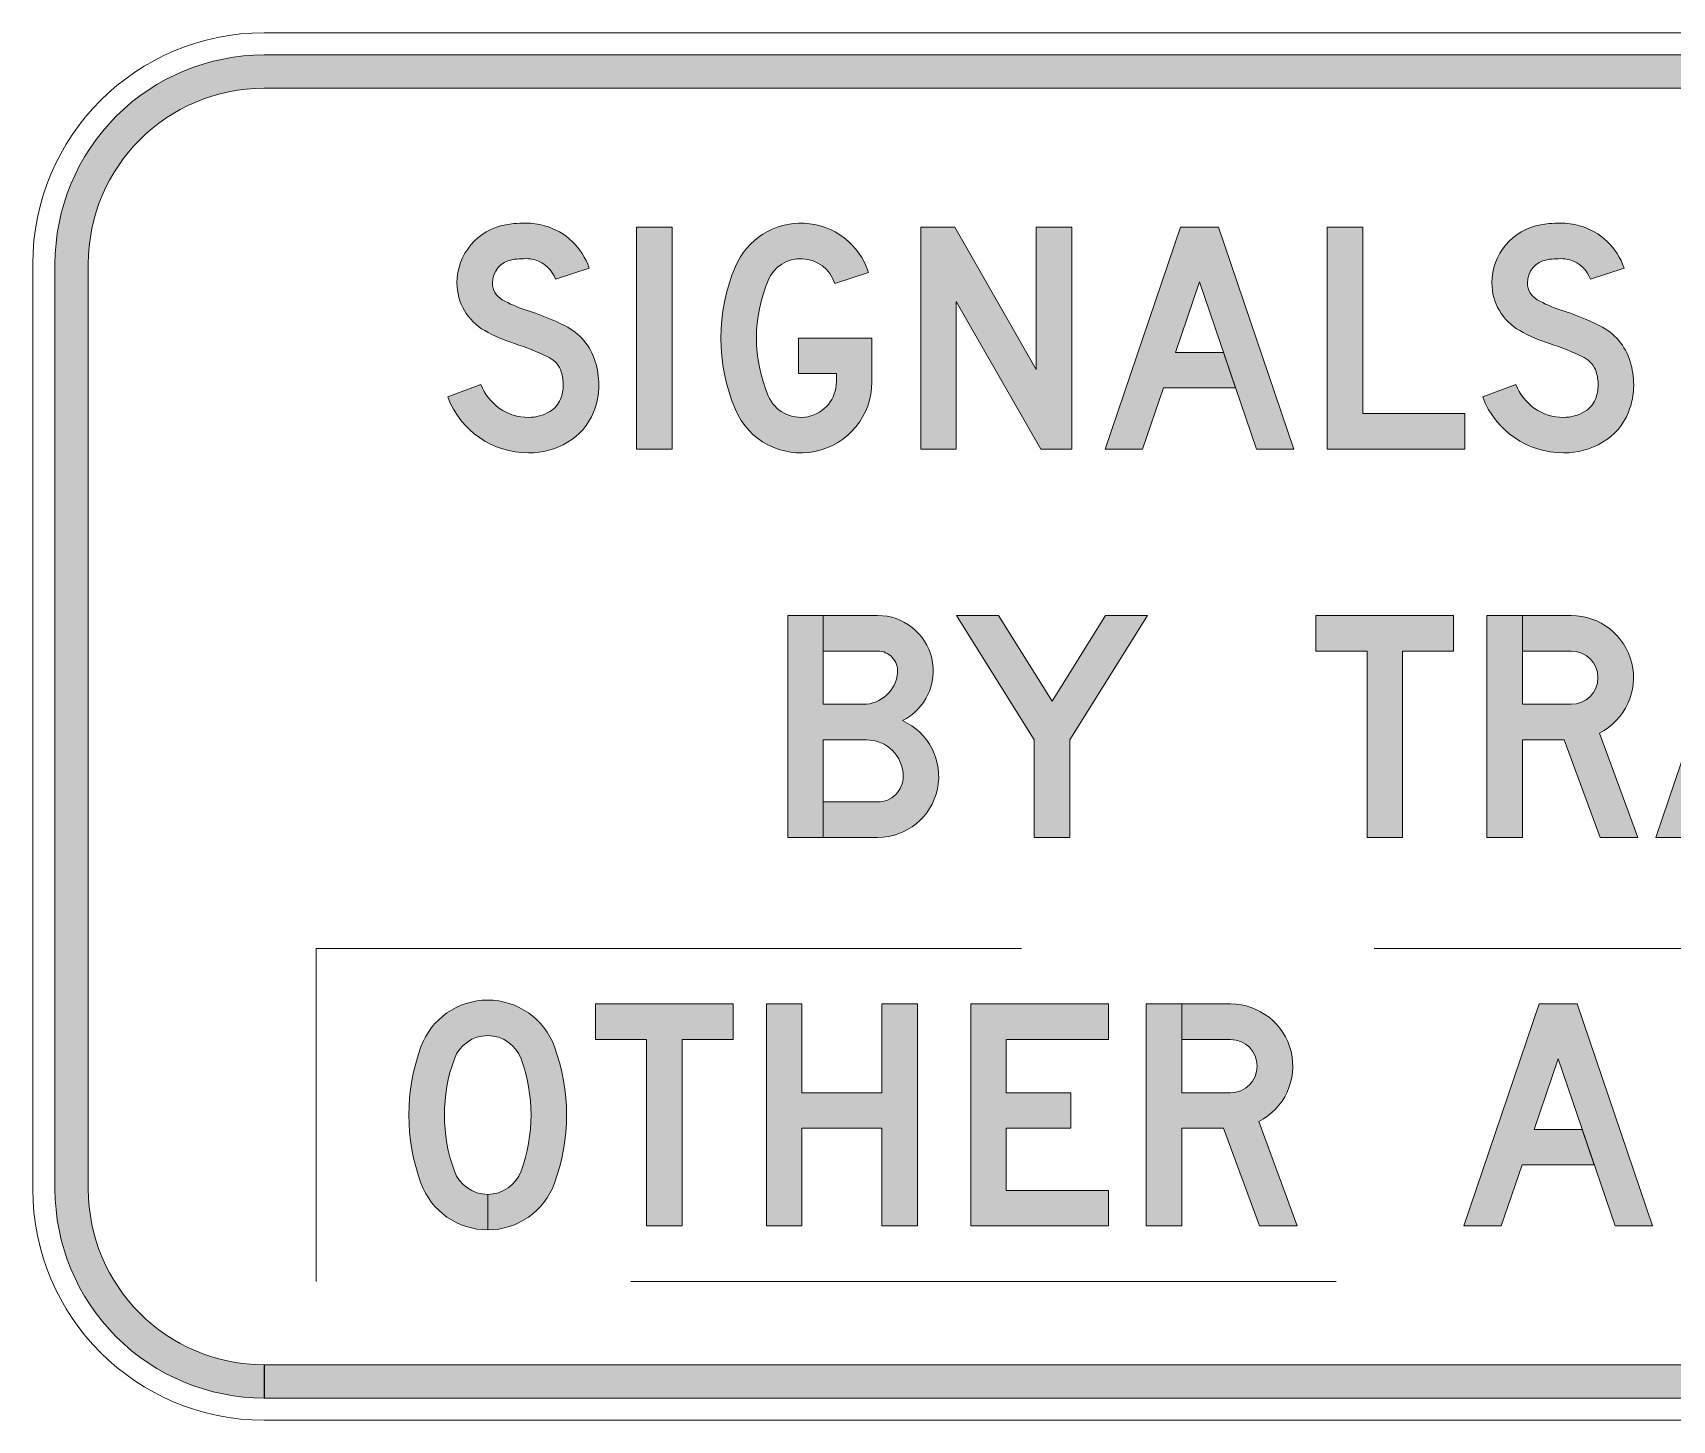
# Model space of a CAD drawing. Header units: millimetres. Extents: x 900 to 1100, y 105 to 186.
# Drawn here: x 900 to 988.6, y 110.7 to 185.7 of the extents above; entities that cross this region are included whole.
import ezdxf

# ---------------------------------------------------------------- set-up
doc = ezdxf.new("R2010")
doc.units = ezdxf.units.MM
doc.linetypes.add('DASHED', pattern=[19.049999999999997, 12.7, -6.35])
doc.layers.add('GSBWFILL', color=3, linetype='Continuous', lineweight=0)
doc.layers.add('GSDIMS', color=1, linetype='Continuous', lineweight=0)

# ---------------------------------------------------------------- blocks, each defined once
blk = doc.blocks.new('*U54')
at = {"layer": 'GSBWFILL', "transparency": 33554687}
blk.add_hatch(color=256, dxfattribs=at).paths.add_polyline_path([(-874.8199999999997, -363), (875, -363, 0.414213562373095), (988, -250), (988, 250, 0.414213562373095), (875, 363), (-875, 363, 0.414213562373095), (-988, 250), (-988, -250, 0.414213562373095), (-875, -363), (-875, -345, -0.414213562373095), (-970, -250), (-970, 250, -0.414213562373095), (-875, 345), (875, 345, -0.414213562373095), (970, 250), (970, -250, -0.414213562373095), (875, -345), (-874.8199999999997, -345)])
at = {"layer": 'GSBWFILL', "linetype": 'Continuous', "transparency": 33554687}
for points in [[(-875, -375), (875, -375, 0.414213562373095), (1000, -250), (1000, 250, 0.414213562373095), (875, 375), (-875, 375, 0.414213562373095), (-1000, 250), (-1000, -250, 0.414213562373095), (-875, -375)], [(-874.8199999999997, -363), (875, -363, 0.414213562373095), (988, -250), (988, 250, 0.414213562373095), (875, 363), (-875, 363, 0.414213562373095), (-988, 250), (-988, -250, 0.414213562373095), (-875, -363), (-875, -345, -0.414213562373095), (-970, -250), (-970, 250, -0.414213562373095), (-875, 345), (875, 345, -0.414213562373095), (970, 250), (970, -250, -0.414213562373095), (875, -345), (-874.8199999999997, -345), (-874.8199999999997, -363)]]:
    blk.add_lwpolyline(points, format="xyb", close=True, dxfattribs=at).dxf.unprotected_set("ltscale", 0)
blk = doc.blocks.new('*U38')
at = {"layer": 'GSBWFILL', "linetype": 'Continuous'}
blk.add_hatch(color=256, dxfattribs=at).paths.add_polyline_path([(10.8974677644866, 161.4928538138885, 0.177215189873418), (10.89746776448655, 38.50714618611153, 0.3148253933391206), (71, -3.499999999999993), (71, 28.5, -0.3148253933391204), (40.9487338822433, 49.50357309305578, -0.1772151898734181), (40.94873388224336, 150.4964269069443, -0.6989247311827949), (101.0512661177567, 150.4964269069442, -0.177215189873418), (101.0512661177567, 49.50357309305575, -0.3147395270879065), (71.00999999999999, 28.50000156250005), (71.00999999999999, -3.499999218749977, 0.3147824596861237), (131.1025322355135, 38.5071461861116, 0.1772151898734178), (131.1025322355134, 161.4928538138885, 0.6989247311827947)])
at = {"layer": 'GSBWFILL'}
blk.add_lwpolyline([(71, -3.499999999999986, -0.3148253933391205), (10.89746776448658, 38.50714618611153, -0.1772151898734181), (10.89746776448658, 161.4928538138885, -0.6989247311827952), (131.1025322355134, 161.4928538138885, -0.1772151898734181), (131.1025322355134, 38.50714618611148, -0.3147824596861233), (71.00999999999999, -3.499999218749981), (71.00999999999999, 28.50000156250004, 0.3147395270879066), (101.0512661177567, 49.50357309305574, 0.1772151898734181), (101.0512661177567, 150.4964269069443, 0.6989247311827952), (40.94873388224335, 150.4964269069442, 0.1772151898734181), (40.94873388224329, 49.50357309305576, 0.3148253933391204), (71, 28.5)], format="xyb", close=True, dxfattribs=at)
blk = doc.blocks.new('*U39')
at = {"layer": 'GSBWFILL', "linetype": 'Continuous'}
blk.add_hatch(color=256, dxfattribs=at).paths.add_polyline_path([(124, 200), (124, 168), (78, 168), (78, 0), (46, 0), (46, 168), (0, 168), (0, 200)])
at = {"layer": 'GSBWFILL'}
blk.add_lwpolyline([(124, 200), (124, 168), (78, 168), (78, 0), (46, 0), (46, 168), (0, 168), (0, 200)], close=True, dxfattribs=at)
blk = doc.blocks.new('*U40')
at = {"layer": 'GSBWFILL', "linetype": 'Continuous'}
blk.add_hatch(color=256, dxfattribs=at).paths.add_polyline_path([(0, 0), (32, 0), (32, 88), (104, 88), (104, 0), (136, 0), (136, 200), (104, 200), (104, 120), (32, 120), (32, 200), (0, 200)])
at = {"layer": 'GSBWFILL'}
blk.add_lwpolyline([(0, 200), (32, 200), (32, 120), (104, 120), (104, 200), (136, 200), (136, 0), (104, 0), (104, 88), (32, 88), (32, 0), (0, 0)], close=True, dxfattribs=at)
blk = doc.blocks.new('*U41')
at = {"layer": 'GSBWFILL', "linetype": 'Continuous'}
blk.add_hatch(color=256, dxfattribs=at).paths.add_polyline_path([(124, 168), (32, 168), (32, 120), (90.15557582658448, 120), (90.15557582658454, 88), (32, 88), (32, 32), (124, 32), (124, 0), (0, 0), (0, 200), (124, 200)])
at = {"layer": 'GSBWFILL'}
blk.add_lwpolyline([(124, 168), (32, 168), (32, 120), (90.15557582658448, 120), (90.15557582658454, 88), (32, 88), (32, 32), (124, 32), (124, 0), (0, 0), (0, 200), (124, 200)], close=True, dxfattribs=at)
blk = doc.blocks.new('*U42')
at = {"layer": 'GSBWFILL'}
h = blk.add_hatch(color=256, dxfattribs=at)
edge = h.paths.add_edge_path()
edge.add_line((32.005, 200.0000000000001), (32.005, 168))
edge.add_line((32.005, 168), (75.95926078043158, 168))
edge.add_arc((75.95926078043156, 144), 24, -90, 90, ccw=False)
edge.add_line((75.95926078043158, 120), (32, 120))
edge.add_line((32, 120), (32, 200.0000000000001))
edge.add_line((32, 200.0000000000001), (0, 200.0000000000001))
edge.add_line((0, 200.0000000000001), (0, 0))
edge.add_line((0, 0), (32, 0))
edge.add_line((32, 0), (32, 87.99999999999999))
edge.add_line((32, 87.99999999999999), (69.56177767763825, 87.99999999999989))
edge.add_line((69.56177767763825, 87.99999999999989), (101.9068749928872, -1.13686837721616e-13))
edge.add_line((101.9068749928872, -1.13686837721616e-13), (136.0000005012898, 0))
edge.add_line((136.0000005012898, 0), (101.4069289715749, 94.11597266024452))
edge.add_arc((75.95926078043153, 144), 56.00000000000001, 297.0277924266878, 449.9999999999999)
edge.add_line((75.95926078043158, 200), (32.005, 200.0000000000001))
blk.add_lwpolyline([(32.005, 200.0000000000001), (32.005, 168), (75.95926078043158, 168, -0.9999999999999997), (75.95926078043158, 120), (32, 120), (32, 200.0000000000001), (0, 200.0000000000001), (0, 0), (32, 0), (32, 87.99999999999999), (69.56177767763825, 87.99999999999989), (101.9068749928872, -1.13686837721616e-13), (136.0000005012898, 0), (101.4069289715749, 94.11597266024452, 0.7881398215037695), (75.95926078043158, 200)], format="xyb", close=True, dxfattribs=at)
blk = doc.blocks.new('*U37')
at = {"layer": 'GSBWFILL', "color": 28}
for name, p, xscale, yscale, zscale in [('*U38', (0, 0), 0.5999999999999999, 0.5999999999999999, 0.5999999999999999), ('*U39', (100.8, 0), 0.5999999999999999, 0.5999999999999999, 0.5999999999999999), ('*U40', (193.2, 0), 0.6, 0.6, 0.6), ('*U41', (303.5999999999999, 0), 0.6, 0.6, 0.6), ('*U42', (398.3999999999999, 0), 0.5999999977884272, 0.6, 0.5999999977884272)]:
    blk.add_blockref(name, p, dxfattribs=dict(at, xscale=xscale, yscale=yscale, zscale=zscale))
blk = doc.blocks.new('*U44')
at = {"layer": 'GSBWFILL', "linetype": 'Continuous'}
blk.add_hatch(color=256, dxfattribs=at).paths.add_polyline_path([(0, 0), (68, 200), (102, 200), (170, 0), (136.2009704281322, 0), (85, 150.5910894945062), (63.37275643622598, 86.9815496010532), (106.6166813670329, 86.9815496010532), (117.4966813670329, 54.9815496010532), (52.49275643622593, 54.9815496010532), (33.79902957186789, 0)])
at = {"layer": 'GSBWFILL'}
blk.add_lwpolyline([(0, 0), (68, 200), (102, 200), (170, 0), (136.2009704281322, 0), (85, 150.5910894945062), (63.37275643622598, 86.9815496010532), (106.6166813670329, 86.9815496010532), (117.4966813670329, 54.9815496010532), (52.49275643622593, 54.9815496010532), (33.79902957186789, 0)], close=True, dxfattribs=at)
blk = doc.blocks.new('*U45')
at = {"layer": 'GSBWFILL', "linetype": 'Continuous'}
blk.add_hatch(color=256, dxfattribs=at).paths.add_polyline_path([(0, 200), (0, 0), (32, 0), (32, 168), (80, 168, -1), (79.99999999999999, 120), (32.00999999999999, 120), (32.00999999999999, 87.99999999999999), (79.99999999999999, 88, 1), (80, 200)])
at = {"layer": 'GSBWFILL'}
blk.add_lwpolyline([(32, 168), (80, 168, -0.9999999999999999), (80, 120), (32.00999999999999, 120), (32.00999999999999, 87.99999999999999), (80, 88, 0.9999999999999997), (80, 200), (0, 200), (0, 0), (32, 0)], format="xyb", close=True, dxfattribs=at)
blk = doc.blocks.new('*U46')
at = {"layer": 'GSBWFILL', "linetype": 'Continuous'}
blk.add_hatch(color=256, dxfattribs=at).paths.add_polyline_path([(0, 200), (0, 0), (32, 0), (32, 168), (80, 168, -1), (79.99999999999999, 120), (32.00999999999999, 120), (32.00999999999999, 87.99999999999999), (79.99999999999999, 88, 1), (80, 200)])
at = {"layer": 'GSBWFILL'}
blk.add_lwpolyline([(32, 168), (80, 168, -0.9999999999999999), (80, 120), (32.00999999999999, 120), (32.00999999999999, 87.99999999999999), (80, 88, 0.9999999999999997), (80, 200), (0, 200), (0, 0), (32, 0)], format="xyb", close=True, dxfattribs=at)
blk = doc.blocks.new('*U47')
at = {"layer": 'GSBWFILL'}
h = blk.add_hatch(color=256, dxfattribs=at)
edge = h.paths.add_edge_path()
edge.add_line((32.005, 200.0000000000001), (32.005, 168))
edge.add_line((32.005, 168), (75.95926078043158, 168))
edge.add_arc((75.95926078043156, 144), 24, -90, 90, ccw=False)
edge.add_line((75.95926078043158, 120), (32, 120))
edge.add_line((32, 120), (32, 200.0000000000001))
edge.add_line((32, 200.0000000000001), (0, 200.0000000000001))
edge.add_line((0, 200.0000000000001), (0, 0))
edge.add_line((0, 0), (32, 0))
edge.add_line((32, 0), (32, 87.99999999999999))
edge.add_line((32, 87.99999999999999), (69.56177767763825, 87.99999999999989))
edge.add_line((69.56177767763825, 87.99999999999989), (101.9068749928872, -1.13686837721616e-13))
edge.add_line((101.9068749928872, -1.13686837721616e-13), (136.0000005012898, 0))
edge.add_line((136.0000005012898, 0), (101.4069289715749, 94.11597266024452))
edge.add_arc((75.95926078043153, 144), 56.00000000000001, 297.0277924266878, 449.9999999999999)
edge.add_line((75.95926078043158, 200), (32.005, 200.0000000000001))
blk.add_lwpolyline([(32.005, 200.0000000000001), (32.005, 168), (75.95926078043158, 168, -0.9999999999999997), (75.95926078043158, 120), (32, 120), (32, 200.0000000000001), (0, 200.0000000000001), (0, 0), (32, 0), (32, 87.99999999999999), (69.56177767763825, 87.99999999999989), (101.9068749928872, -1.13686837721616e-13), (136.0000005012898, 0), (101.4069289715749, 94.11597266024452, 0.7881398215037695), (75.95926078043158, 200)], format="xyb", close=True, dxfattribs=at)
blk = doc.blocks.new('*U48')
at = {"layer": 'GSBWFILL', "linetype": 'Continuous'}
blk.add_hatch(color=256, dxfattribs=at).paths.add_polyline_path([(10.8974677644866, 161.4928538138885, 0.177215189873418), (10.89746776448655, 38.50714618611153, 0.3148253933391206), (71, -3.499999999999993), (71, 28.5, -0.3148253933391204), (40.9487338822433, 49.50357309305578, -0.1772151898734181), (40.94873388224336, 150.4964269069443, -0.6989247311827949), (101.0512661177567, 150.4964269069442, -0.177215189873418), (101.0512661177567, 49.50357309305575, -0.3147395270879065), (71.00999999999999, 28.50000156250005), (71.00999999999999, -3.499999218749977, 0.3147824596861237), (131.1025322355135, 38.5071461861116, 0.1772151898734178), (131.1025322355134, 161.4928538138885, 0.6989247311827947)])
at = {"layer": 'GSBWFILL'}
blk.add_lwpolyline([(71, -3.499999999999986, -0.3148253933391205), (10.89746776448658, 38.50714618611153, -0.1772151898734181), (10.89746776448658, 161.4928538138885, -0.6989247311827952), (131.1025322355134, 161.4928538138885, -0.1772151898734181), (131.1025322355134, 38.50714618611148, -0.3147824596861233), (71.00999999999999, -3.499999218749981), (71.00999999999999, 28.50000156250004, 0.3147395270879066), (101.0512661177567, 49.50357309305574, 0.1772151898734181), (101.0512661177567, 150.4964269069443, 0.6989247311827952), (40.94873388224335, 150.4964269069442, 0.1772151898734181), (40.94873388224329, 49.50357309305576, 0.3148253933391204), (71, 28.5)], format="xyb", close=True, dxfattribs=at)
blk = doc.blocks.new('*U49')
at = {"layer": 'GSBWFILL', "linetype": 'Continuous'}
blk.add_hatch(color=256, dxfattribs=at).paths.add_polyline_path([(0, 0), (68, 200), (102, 200), (170, 0), (136.2009704281322, 0), (85, 150.5910894945062), (63.37275643622598, 86.9815496010532), (106.6166813670329, 86.9815496010532), (117.4966813670329, 54.9815496010532), (52.49275643622593, 54.9815496010532), (33.79902957186789, 0)])
at = {"layer": 'GSBWFILL'}
blk.add_lwpolyline([(0, 0), (68, 200), (102, 200), (170, 0), (136.2009704281322, 0), (85, 150.5910894945062), (63.37275643622598, 86.9815496010532), (106.6166813670329, 86.9815496010532), (117.4966813670329, 54.9815496010532), (52.49275643622593, 54.9815496010532), (33.79902957186789, 0)], close=True, dxfattribs=at)
blk = doc.blocks.new('*U50')
at = {"layer": 'GSBWFILL', "linetype": 'Continuous'}
blk.add_hatch(color=256, dxfattribs=at).paths.add_polyline_path([(13.72124205111108, 164.4021739130435, 0.2166768782576797), (14.62675417347889, 33.60638297872346, 0.7444135620073872), (136, 51.04683606026732), (104.3509964946425, 55.77341803013366, -0.7444135620073867), (43.66437358138194, 47.05319148936167, -0.2166768782576799), (42.94225631924041, 151.3586956521739, -0.6740116141040629), (105.934343747456, 149.1418350505327), (136, 160.0988562745634, 0.6740116141040616)])
at = {"layer": 'GSBWFILL'}
blk.add_lwpolyline([(136, 51.04683606026732, -0.744413562007387), (14.6267541734789, 33.60638297872336, -0.2166768782576799), (13.72124205111101, 164.4021739130435, -0.674011614104063), (136, 160.0988562745634), (105.934343747456, 149.1418350505327, 0.6740116141040626), (42.94225631924041, 151.3586956521739, 0.21667687825768), (43.66437358138194, 47.05319148936167, 0.744413562007387), (104.3509964946425, 55.77341803013366)], format="xyb", close=True, dxfattribs=at)
blk = doc.blocks.new('*U51')
at = {"layer": 'GSBWFILL', "linetype": 'Continuous'}
blk.add_hatch(color=256, dxfattribs=at).paths.add_polyline_path([(0, 0), (32, 0), (32, 88), (104, 88), (104, 0), (136, 0), (136, 200), (104, 200), (104, 120), (32, 120), (32, 200), (0, 200)])
at = {"layer": 'GSBWFILL'}
blk.add_lwpolyline([(0, 200), (32, 200), (32, 120), (104, 120), (104, 200), (136, 200), (136, 0), (104, 0), (104, 88), (32, 88), (32, 0), (0, 0)], close=True, dxfattribs=at)
blk = doc.blocks.new('*U52')
at = {"layer": 'GSBWFILL', "linetype": 'Continuous'}
blk.add_hatch(color=256, dxfattribs=at).paths.add_polyline_path([(124, 168), (32, 168), (32, 120), (90.15557582658448, 120), (90.15557582658454, 88), (32, 88), (32, 32), (124, 32), (124, 0), (0, 0), (0, 200), (124, 200)])
at = {"layer": 'GSBWFILL'}
blk.add_lwpolyline([(124, 168), (32, 168), (32, 120), (90.15557582658448, 120), (90.15557582658454, 88), (32, 88), (32, 32), (124, 32), (124, 0), (0, 0), (0, 200), (124, 200)], close=True, dxfattribs=at)
blk = doc.blocks.new('*U53')
at = {"layer": 'GSBWFILL'}
h = blk.add_hatch(color=256, dxfattribs=at)
edge = h.paths.add_edge_path()
edge.add_arc((70.1138021978752, 139.8349602439575), 31.66503975604246, 74.46761882983742, 89.99999999999937, ccw=False)
edge.add_arc((71.36961921618118, 144.3533723390851), 26.97535701145702, 18.43416843661788, 74.46761882983628, ccw=False)
edge.add_line((96.96080605563552, 152.8833806652067), (127.318809418287, 163.002255693254))
edge.add_arc((71.36961921618013, 144.353372339084), 58.97535701145839, 18.43416843661881, 74.46761882983712)
edge.add_arc((70.11380219787513, 139.8349602439581), 63.66503975604186, 74.46761882983803, 90.00000000000006)
edge.add_arc((70.11380219787479, 87.17811100693719), 116.3218889930628, 89.99999999999987, 95.20208452342816)
edge.add_arc((67.43430500120193, 116.6089654807103), 86.76931042056951, 95.20208452342852, 100.0660043927368)
edge.add_arc((61.58281260194144, 149.5723280011554), 53.29061223869738, 100.0660043927364, 179.9999999999999)
edge.add_arc((57.59622376642022, 149.5723280011556), 49.30402340317619, 180.0000000000001, 240.52539161732)
edge.add_arc((102.7723739602681, 229.5035335058323), 141.1184131237857, 240.5253916173195, 252.4229875600029)
edge.add_arc((-5.154268137836397, -111.1985611304839), 216.2694397253923, 63.49479254048009, 72.42298756000332, ccw=False)
edge.add_arc((81.8551508929528, 63.27562188433962), 21.30308483623306, 17.092358613637998, 63.49479254048009, ccw=False)
edge.add_arc((63.63858117502647, 57.67413260573667), 40.36141882497338, -1.1368683772161603e-13, 17.092358613637487, ccw=False)
edge.add_arc((69.91031519401423, 57.67413260573653), 34.08968480598563, -21.835978028378975, 1.1368683772161603e-13, ccw=False)
edge.add_arc((80.10296240503372, 53.58993848622089), 23.1092158372125, 300.4201037662424, 338.16402197162085, ccw=False)
edge.add_arc((72.8177436446915, 65.99731672222809), 37.49731672222812, 270.00000000000006, 300.4201037662424, ccw=False)
edge.add_arc((72.81774364469152, 74.31938926379087), 45.8193892637909, 200.6540005308844, 270.00000000000006, ccw=False)
edge.add_line((29.94328044301864, 58.15780401743604), (-1.13686837721616e-13, 46.87064510517077))
edge.add_arc((72.81774364469149, 74.31938926379078), 77.81938926379081, 200.6540005308842, 269.9999999999999)
edge.add_arc((72.81774364469143, 65.9973167222284), 69.49731672222843, 269.9999999999999, 300.4201037662422)
edge.add_arc((80.10296240503381, 53.58993848622085), 55.10921583721243, 300.4201037662423, 338.1640219716208)
edge.add_arc((69.91031519401425, 57.67413260573646), 66.08968480598561, 338.1640219716209, 360.0000000000001)
edge.add_arc((63.63858117502667, 57.67413260573663), 72.36141882497319, 359.9999999999999, 377.0923586136376)
edge.add_arc((81.85515089295305, 63.2756218843399), 53.30308483623273, 17.09235861363743, 63.49479254047981)
edge.add_arc((-5.154268137833228, -111.198561130476), 248.2694397253839, 63.49479254047989, 72.4229875600031)
edge.add_arc((102.7723739602719, 229.5035335058409), 109.118413123795, 240.5253916173198, 252.4229875600031, ccw=False)
edge.add_arc((57.59622376642032, 149.5723280011554), 17.30402340317604, 179.9999999999995, 240.5253916173191, ccw=False)
edge.add_arc((61.58281260194153, 149.5723280011556), 21.29061223869724, 100.06600439273649, 180.0000000000001, ccw=False)
edge.add_arc((67.4343050012016, 116.6089654807101), 54.76931042056966, 95.20208452342831, 100.06600439273649, ccw=False)
edge.add_arc((70.11380219787529, 87.17811100693228), 84.32188899306769, 89.99999999999977, 95.20208452342808, ccw=False)
blk.add_lwpolyline([(70.11380219787551, 171.5, -0.06787675261042452), (78.59315953967004, 170.3435695505434, -0.2494830365654269), (96.96080605563552, 152.8833806652067), (127.318809418287, 163.002255693254, 0.2494830365654264), (87.16221351932367, 201.1749061075884, 0.06787675261042452), (70.11380219787506, 203.5, 0.02270227471950201), (59.56703468978421, 203.0208818389779, 0.02122604096759155), (52.26854324855614, 202.0426409332105, 0.3636441175402912), (8.292200363244035, 149.5723280011555, 0.2704077510795036), (33.33678063119186, 106.6495351923277, 0.0519597405227712), (60.15638590907119, 94.97367033413467, -0.03897631886995447), (91.3622734742722, 82.33962051430993, -0.2052815878054308), (102.2173258005501, 69.53687228439209, -0.07471806484743376), (103.9999999999999, 57.67413260573662, -0.09556678149168694), (101.5541485995273, 44.99444737401317, -0.1661941654668835), (91.80399884476228, 33.66202833871628, -0.1335177693873042), (72.81774364469155, 28.49999999999997, -0.3121642975364797), (29.94328044301864, 58.15780401743604), (-1.13686837721616e-13, 46.87064510517077, 0.3121642975364798), (72.81774364469138, -3.500000000000028, 0.1335177693873042), (108.0067626559154, 6.067274401056522, 0.1661941654668837), (131.2582269663246, 33.09202205901265, 0.09556678149168694), (135.9999999999999, 57.67413260573656, 0.07471806484743371), (132.8039568942248, 78.94208351750389, 0.2052815878054319), (105.6432062565886, 110.9762222482267, 0.03897631886995447), (69.8199839289999, 125.4796512773732, -0.05195974052277098), (49.08199018496825, 134.5078979602233, -0.2704077510795024), (40.29220036324429, 149.5723280011556, -0.3636441175402912), (57.86158500182572, 170.5352150791966, -0.02122604096759155), (62.46843668024738, 171.1526866203946, -0.02270227471950201)], format="xyb", close=True, dxfattribs=at)
blk = doc.blocks.new('*U43')
at = {"layer": 'GSBWFILL', "color": 28, "yscale": 0.6}
for name, p, xscale, zscale in [('*U44', (0, 0), 0.6, 0.6), ('*U45', (120, 0), 0.6, 0.6), ('*U46', (219.6, 0), 0.6, 0.6), ('*U47', (319.2, 0), 0.5999999977884276, 0.5999999977884276), ('*U48', (418.8000000000001, 0), 0.6, 0.6), ('*U49', (519.6, 0), 0.6, 0.6), ('*U50', (637.1999999999999, 0), 0.6, 0.6), ('*U51', (745.1999999999999, 0), 0.6, 0.6), ('*U52', (855.6, 0), 0.6, 0.6), ('*U53', (942.0000000000001, 0), 0.6, 0.6)]:
    blk.add_blockref(name, p, dxfattribs=dict(at, xscale=xscale, zscale=zscale))
blk = doc.blocks.new('*U36')
at = {"layer": 'GSBWFILL'}
for name, p in [('*U37', (-796.8, 0)), ('*U43', (-226.8000000000001, 0))]:
    blk.add_blockref(name, p, dxfattribs=at)
blk = doc.blocks.new('*U4')
at = {"layer": 'GSBWFILL'}
h = blk.add_hatch(color=256, dxfattribs=at)
edge = h.paths.add_edge_path()
edge.add_arc((70.1138021978752, 139.8349602439575), 31.66503975604246, 74.46761882983742, 89.99999999999937, ccw=False)
edge.add_arc((71.36961921618118, 144.3533723390851), 26.97535701145702, 18.43416843661788, 74.46761882983628, ccw=False)
edge.add_line((96.96080605563552, 152.8833806652067), (127.318809418287, 163.002255693254))
edge.add_arc((71.36961921618013, 144.353372339084), 58.97535701145839, 18.43416843661881, 74.46761882983712)
edge.add_arc((70.11380219787513, 139.8349602439581), 63.66503975604186, 74.46761882983803, 90.00000000000006)
edge.add_arc((70.11380219787479, 87.17811100693719), 116.3218889930628, 89.99999999999987, 95.20208452342816)
edge.add_arc((67.43430500120193, 116.6089654807103), 86.76931042056951, 95.20208452342852, 100.0660043927368)
edge.add_arc((61.58281260194144, 149.5723280011554), 53.29061223869738, 100.0660043927364, 179.9999999999999)
edge.add_arc((57.59622376642022, 149.5723280011556), 49.30402340317619, 180.0000000000001, 240.52539161732)
edge.add_arc((102.7723739602681, 229.5035335058323), 141.1184131237857, 240.5253916173195, 252.4229875600029)
edge.add_arc((-5.154268137836397, -111.1985611304839), 216.2694397253923, 63.49479254048009, 72.42298756000332, ccw=False)
edge.add_arc((81.8551508929528, 63.27562188433962), 21.30308483623306, 17.092358613637998, 63.49479254048009, ccw=False)
edge.add_arc((63.63858117502647, 57.67413260573667), 40.36141882497338, -1.1368683772161603e-13, 17.092358613637487, ccw=False)
edge.add_arc((69.91031519401423, 57.67413260573653), 34.08968480598563, -21.835978028378975, 1.1368683772161603e-13, ccw=False)
edge.add_arc((80.10296240503372, 53.58993848622089), 23.1092158372125, 300.4201037662424, 338.16402197162085, ccw=False)
edge.add_arc((72.8177436446915, 65.99731672222809), 37.49731672222812, 270.00000000000006, 300.4201037662424, ccw=False)
edge.add_arc((72.81774364469152, 74.31938926379087), 45.8193892637909, 200.6540005308844, 270.00000000000006, ccw=False)
edge.add_line((29.94328044301864, 58.15780401743604), (-1.13686837721616e-13, 46.87064510517077))
edge.add_arc((72.81774364469149, 74.31938926379078), 77.81938926379081, 200.6540005308842, 269.9999999999999)
edge.add_arc((72.81774364469143, 65.9973167222284), 69.49731672222843, 269.9999999999999, 300.4201037662422)
edge.add_arc((80.10296240503381, 53.58993848622085), 55.10921583721243, 300.4201037662423, 338.1640219716208)
edge.add_arc((69.91031519401425, 57.67413260573646), 66.08968480598561, 338.1640219716209, 360.0000000000001)
edge.add_arc((63.63858117502667, 57.67413260573663), 72.36141882497319, 359.9999999999999, 377.0923586136376)
edge.add_arc((81.85515089295305, 63.2756218843399), 53.30308483623273, 17.09235861363743, 63.49479254047981)
edge.add_arc((-5.154268137833228, -111.198561130476), 248.2694397253839, 63.49479254047989, 72.4229875600031)
edge.add_arc((102.7723739602719, 229.5035335058409), 109.118413123795, 240.5253916173198, 252.4229875600031, ccw=False)
edge.add_arc((57.59622376642032, 149.5723280011554), 17.30402340317604, 179.9999999999995, 240.5253916173191, ccw=False)
edge.add_arc((61.58281260194153, 149.5723280011556), 21.29061223869724, 100.06600439273649, 180.0000000000001, ccw=False)
edge.add_arc((67.4343050012016, 116.6089654807101), 54.76931042056966, 95.20208452342831, 100.06600439273649, ccw=False)
edge.add_arc((70.11380219787529, 87.17811100693228), 84.32188899306769, 89.99999999999977, 95.20208452342808, ccw=False)
blk.add_lwpolyline([(70.11380219787551, 171.5, -0.06787675261042452), (78.59315953967004, 170.3435695505434, -0.2494830365654269), (96.96080605563552, 152.8833806652067), (127.318809418287, 163.002255693254, 0.2494830365654264), (87.16221351932367, 201.1749061075884, 0.06787675261042452), (70.11380219787506, 203.5, 0.02270227471950201), (59.56703468978421, 203.0208818389779, 0.02122604096759155), (52.26854324855614, 202.0426409332105, 0.3636441175402912), (8.292200363244035, 149.5723280011555, 0.2704077510795036), (33.33678063119186, 106.6495351923277, 0.0519597405227712), (60.15638590907119, 94.97367033413467, -0.03897631886995447), (91.3622734742722, 82.33962051430993, -0.2052815878054308), (102.2173258005501, 69.53687228439209, -0.07471806484743376), (103.9999999999999, 57.67413260573662, -0.09556678149168694), (101.5541485995273, 44.99444737401317, -0.1661941654668835), (91.80399884476228, 33.66202833871628, -0.1335177693873042), (72.81774364469155, 28.49999999999997, -0.3121642975364797), (29.94328044301864, 58.15780401743604), (-1.13686837721616e-13, 46.87064510517077, 0.3121642975364798), (72.81774364469138, -3.500000000000028, 0.1335177693873042), (108.0067626559154, 6.067274401056522, 0.1661941654668837), (131.2582269663246, 33.09202205901265, 0.09556678149168694), (135.9999999999999, 57.67413260573656, 0.07471806484743371), (132.8039568942248, 78.94208351750389, 0.2052815878054319), (105.6432062565886, 110.9762222482267, 0.03897631886995447), (69.8199839289999, 125.4796512773732, -0.05195974052277098), (49.08199018496825, 134.5078979602233, -0.2704077510795024), (40.29220036324429, 149.5723280011556, -0.3636441175402912), (57.86158500182572, 170.5352150791966, -0.02122604096759155), (62.46843668024738, 171.1526866203946, -0.02270227471950201)], format="xyb", close=True, dxfattribs=at)
blk = doc.blocks.new('*U5')
at = {"layer": 'GSBWFILL', "linetype": 'Continuous'}
blk.add_hatch(color=256, dxfattribs=at).paths.add_polyline_path([(0, 200), (32, 200), (32, 0), (0, 0)])
at = {"layer": 'GSBWFILL'}
blk.add_lwpolyline([(0, 200), (32, 200), (32, 0), (0, 0)], close=True, dxfattribs=at)
blk = doc.blocks.new('*U6')
at = {"layer": 'GSBWFILL', "linetype": 'Continuous'}
blk.add_hatch(color=256, dxfattribs=at).paths.add_polyline_path([(102.4784760117693, 149.25), (132.9569520235387, 159, 0.6960666674231567), (13.04355856549173, 164.4025704171156, 0.2025316455696203), (13.04355856549171, 35.59742958288435, 0.8177717737410968), (136, 60.49999999999977), (136, 100), (70, 100), (70, 68.00000000000001), (104, 68.00000000000001), (104, 60.5, -0.8177717737410972), (42.5217792827459, 48.04871479144217, -0.2025316455696204), (42.52177928274589, 151.9512852085578, -0.6960666674231574)])
at = {"layer": 'GSBWFILL'}
blk.add_lwpolyline([(70, 100), (70, 68.00000000000001), (104, 68.00000000000001), (104, 60.5, -0.8177717737410954), (42.52177928274591, 48.04871479144221, -0.2025316455696203), (42.52177928274591, 151.9512852085578, -0.6960666674231561), (102.4784760117693, 149.25), (132.9569520235387, 159, 0.6960666674231561), (13.04355856549176, 164.4025704171156, 0.2025316455696203), (13.04355856549176, 35.59742958288442, 0.8177717737410954), (136, 60.5), (136, 100)], format="xyb", close=True, dxfattribs=at)
blk = doc.blocks.new('*U7')
at = {"layer": 'GSBWFILL', "linetype": 'Continuous'}
blk.add_hatch(color=256, dxfattribs=at).paths.add_polyline_path([(31.99999999999998, 133), (108, 0), (136, 0), (136, 200), (104, 200), (104, 71.49806198638842), (30.57032113507903, 200), (0, 200), (0, 0), (32, 0)])
at = {"layer": 'GSBWFILL'}
blk.add_lwpolyline([(136, 0), (136, 200), (104, 200), (104, 71.49806198638845), (30.57032113507904, 200), (0, 200), (0, 0), (32, 0), (32, 133), (108, 0)], close=True, dxfattribs=at)
blk = doc.blocks.new('*U8')
at = {"layer": 'GSBWFILL', "linetype": 'Continuous'}
blk.add_hatch(color=256, dxfattribs=at).paths.add_polyline_path([(0, 0), (68, 200), (102, 200), (170, 0), (136.2009704281322, 0), (85, 150.5910894945062), (63.37275643622598, 86.9815496010532), (106.6166813670329, 86.9815496010532), (117.4966813670329, 54.9815496010532), (52.49275643622593, 54.9815496010532), (33.79902957186789, 0)])
at = {"layer": 'GSBWFILL'}
blk.add_lwpolyline([(0, 0), (68, 200), (102, 200), (170, 0), (136.2009704281322, 0), (85, 150.5910894945062), (63.37275643622598, 86.9815496010532), (106.6166813670329, 86.9815496010532), (117.4966813670329, 54.9815496010532), (52.49275643622593, 54.9815496010532), (33.79902957186789, 0)], close=True, dxfattribs=at)
blk = doc.blocks.new('*U9')
at = {"layer": 'GSBWFILL', "linetype": 'Continuous'}
blk.add_hatch(color=256, dxfattribs=at).paths.add_polyline_path([(32, 32), (124, 32), (124, 0), (0, 0), (0, 200), (32, 200)])
at = {"layer": 'GSBWFILL'}
blk.add_lwpolyline([(32, 32), (124, 32), (124, 0), (0, 0), (0, 200), (32, 200)], close=True, dxfattribs=at)
blk = doc.blocks.new('*U10')
at = {"layer": 'GSBWFILL'}
h = blk.add_hatch(color=256, dxfattribs=at)
edge = h.paths.add_edge_path()
edge.add_arc((70.1138021978752, 139.8349602439575), 31.66503975604246, 74.46761882983742, 89.99999999999937, ccw=False)
edge.add_arc((71.36961921618118, 144.3533723390851), 26.97535701145702, 18.43416843661788, 74.46761882983628, ccw=False)
edge.add_line((96.96080605563552, 152.8833806652067), (127.318809418287, 163.002255693254))
edge.add_arc((71.36961921618013, 144.353372339084), 58.97535701145839, 18.43416843661881, 74.46761882983712)
edge.add_arc((70.11380219787513, 139.8349602439581), 63.66503975604186, 74.46761882983803, 90.00000000000006)
edge.add_arc((70.11380219787479, 87.17811100693719), 116.3218889930628, 89.99999999999987, 95.20208452342816)
edge.add_arc((67.43430500120193, 116.6089654807103), 86.76931042056951, 95.20208452342852, 100.0660043927368)
edge.add_arc((61.58281260194144, 149.5723280011554), 53.29061223869738, 100.0660043927364, 179.9999999999999)
edge.add_arc((57.59622376642022, 149.5723280011556), 49.30402340317619, 180.0000000000001, 240.52539161732)
edge.add_arc((102.7723739602681, 229.5035335058323), 141.1184131237857, 240.5253916173195, 252.4229875600029)
edge.add_arc((-5.154268137836397, -111.1985611304839), 216.2694397253923, 63.49479254048009, 72.42298756000332, ccw=False)
edge.add_arc((81.8551508929528, 63.27562188433962), 21.30308483623306, 17.092358613637998, 63.49479254048009, ccw=False)
edge.add_arc((63.63858117502647, 57.67413260573667), 40.36141882497338, -1.1368683772161603e-13, 17.092358613637487, ccw=False)
edge.add_arc((69.91031519401423, 57.67413260573653), 34.08968480598563, -21.835978028378975, 1.1368683772161603e-13, ccw=False)
edge.add_arc((80.10296240503372, 53.58993848622089), 23.1092158372125, 300.4201037662424, 338.16402197162085, ccw=False)
edge.add_arc((72.8177436446915, 65.99731672222809), 37.49731672222812, 270.00000000000006, 300.4201037662424, ccw=False)
edge.add_arc((72.81774364469152, 74.31938926379087), 45.8193892637909, 200.6540005308844, 270.00000000000006, ccw=False)
edge.add_line((29.94328044301864, 58.15780401743604), (-1.13686837721616e-13, 46.87064510517077))
edge.add_arc((72.81774364469149, 74.31938926379078), 77.81938926379081, 200.6540005308842, 269.9999999999999)
edge.add_arc((72.81774364469143, 65.9973167222284), 69.49731672222843, 269.9999999999999, 300.4201037662422)
edge.add_arc((80.10296240503381, 53.58993848622085), 55.10921583721243, 300.4201037662423, 338.1640219716208)
edge.add_arc((69.91031519401425, 57.67413260573646), 66.08968480598561, 338.1640219716209, 360.0000000000001)
edge.add_arc((63.63858117502667, 57.67413260573663), 72.36141882497319, 359.9999999999999, 377.0923586136376)
edge.add_arc((81.85515089295305, 63.2756218843399), 53.30308483623273, 17.09235861363743, 63.49479254047981)
edge.add_arc((-5.154268137833228, -111.198561130476), 248.2694397253839, 63.49479254047989, 72.4229875600031)
edge.add_arc((102.7723739602719, 229.5035335058409), 109.118413123795, 240.5253916173198, 252.4229875600031, ccw=False)
edge.add_arc((57.59622376642032, 149.5723280011554), 17.30402340317604, 179.9999999999995, 240.5253916173191, ccw=False)
edge.add_arc((61.58281260194153, 149.5723280011556), 21.29061223869724, 100.06600439273649, 180.0000000000001, ccw=False)
edge.add_arc((67.4343050012016, 116.6089654807101), 54.76931042056966, 95.20208452342831, 100.06600439273649, ccw=False)
edge.add_arc((70.11380219787529, 87.17811100693228), 84.32188899306769, 89.99999999999977, 95.20208452342808, ccw=False)
blk.add_lwpolyline([(70.11380219787551, 171.5, -0.06787675261042452), (78.59315953967004, 170.3435695505434, -0.2494830365654269), (96.96080605563552, 152.8833806652067), (127.318809418287, 163.002255693254, 0.2494830365654264), (87.16221351932367, 201.1749061075884, 0.06787675261042452), (70.11380219787506, 203.5, 0.02270227471950201), (59.56703468978421, 203.0208818389779, 0.02122604096759155), (52.26854324855614, 202.0426409332105, 0.3636441175402912), (8.292200363244035, 149.5723280011555, 0.2704077510795036), (33.33678063119186, 106.6495351923277, 0.0519597405227712), (60.15638590907119, 94.97367033413467, -0.03897631886995447), (91.3622734742722, 82.33962051430993, -0.2052815878054308), (102.2173258005501, 69.53687228439209, -0.07471806484743376), (103.9999999999999, 57.67413260573662, -0.09556678149168694), (101.5541485995273, 44.99444737401317, -0.1661941654668835), (91.80399884476228, 33.66202833871628, -0.1335177693873042), (72.81774364469155, 28.49999999999997, -0.3121642975364797), (29.94328044301864, 58.15780401743604), (-1.13686837721616e-13, 46.87064510517077, 0.3121642975364798), (72.81774364469138, -3.500000000000028, 0.1335177693873042), (108.0067626559154, 6.067274401056522, 0.1661941654668837), (131.2582269663246, 33.09202205901265, 0.09556678149168694), (135.9999999999999, 57.67413260573656, 0.07471806484743371), (132.8039568942248, 78.94208351750389, 0.2052815878054319), (105.6432062565886, 110.9762222482267, 0.03897631886995447), (69.8199839289999, 125.4796512773732, -0.05195974052277098), (49.08199018496825, 134.5078979602233, -0.2704077510795024), (40.29220036324429, 149.5723280011556, -0.3636441175402912), (57.86158500182572, 170.5352150791966, -0.02122604096759155), (62.46843668024738, 171.1526866203946, -0.02270227471950201)], format="xyb", close=True, dxfattribs=at)
blk = doc.blocks.new('*U3')
at = {"layer": 'GSBWFILL', "color": 28}
for name, p, xscale, yscale, zscale in [('*U4', (0, 0), 0.6000000000000002, 0.6000000000000002, 0.6000000000000002), ('*U5', (102, 0), 0.6, 0.6, 0.6), ('*U6', (147.6, 0), 0.5999999999999999, 0.5999999999999999, 0.5999999999999999), ('*U7', (255.6, 0), 0.5999999999999999, 0.5999999999999999, 0.5999999999999999), ('*U8', (355.2, 0), 0.5999999999999998, 0.5999999999999998, 0.5999999999999998), ('*U9', (475.2, 0), 0.5999999999999996, 0.5999999999999996, 0.5999999999999996), ('*U10', (559.2, 0), 0.6, 0.6, 0.6)]:
    blk.add_blockref(name, p, dxfattribs=dict(at, xscale=xscale, yscale=yscale, zscale=zscale))
blk = doc.blocks.new('*U2')
at = {"layer": 'GSBWFILL'}
blk.add_blockref('*U3', (-775.8, 0), dxfattribs=at)
blk = doc.blocks.new('*U23')
at = {"layer": 'GSBWFILL', "linetype": 'Continuous'}
blk.add_hatch(color=256, dxfattribs=at).paths.add_polyline_path([(32.00999999999999, 200), (32.00999999999999, 168), (80.99999999999999, 168, -0.4369501879659429), (98.94666654943713, 148.6153846153846, -0.3918366946533311), (68.03851860318424, 120), (32, 120), (32, 200), (0, 200), (0, 0), (32, -2.807082412879408e-15), (32, 88), (71, 88, -0.4142135623730954), (104, 54.99999999999998, -0.4142135623730949), (81.00000000000003, 32), (32.00999999999999, 32), (32.00999999999999, -2.807959626133432e-15), (80.99999999999996, -7.105427357601002e-15, 0.8101203806570804), (103.3296878269436, 105.2631578947368, 0.7917000734326471), (80.99999999999994, 200)])
at = {"layer": 'GSBWFILL'}
blk.add_lwpolyline([(32, 87.99999999999999), (71, 88, -0.4142135623730948), (104, 55.00000000000001, -0.4142135623730953), (81, 31.99999999999999), (32.00999999999999, 32), (32.00999999999999, -2.807959626133432e-15), (81, -7.105427357601002e-15, 0.8101203806570794), (103.3296878269435, 105.2631578947368, 0.7917000734326467), (81, 200), (32.00999999999999, 200), (32.00999999999999, 168), (81, 168, -0.4369501879659418), (98.94666654943711, 148.6153846153846, -0.3918366946533313), (68.03851860318423, 120), (32, 120), (32, 200), (0, 200), (0, 0), (32, -2.807082412879408e-15)], format="xyb", close=True, dxfattribs=at)
blk = doc.blocks.new('*U24')
at = {"layer": 'GSBWFILL', "linetype": 'Continuous'}
blk.add_hatch(color=256, dxfattribs=at).paths.add_polyline_path([(70.00000000000001, 87.99999999999996), (70, 0), (102, 0), (102, 87.99999999999997), (172, 200), (134.2640754717736, 200), (86.00000000000001, 122.7774792451623), (37.73592452822641, 200), (0, 200)])
at = {"layer": 'GSBWFILL'}
blk.add_lwpolyline([(70, 0), (102, 0), (102, 87.99999999999997), (172, 200), (134.2640754717736, 200), (86, 122.7774792451623), (37.73592452822641, 200), (0, 200), (70, 87.99999999999997)], close=True, dxfattribs=at)
blk = doc.blocks.new('*U22')
at = {"layer": 'GSBWFILL', "color": 28}
for name, p, xscale, yscale, zscale in [('*U23', (0, 0), 0.6000000000000001, 0.6000000000000001, 0.6000000000000001), ('*U24', (91.19999999999999, 0), 0.6, 0.6, 0.6)]:
    blk.add_blockref(name, p, dxfattribs=dict(at, xscale=xscale, yscale=yscale, zscale=zscale))
blk = doc.blocks.new('*U26')
at = {"layer": 'GSBWFILL', "linetype": 'Continuous'}
blk.add_hatch(color=256, dxfattribs=at).paths.add_polyline_path([(124, 200), (124, 168), (78, 168), (78, 0), (46, 0), (46, 168), (0, 168), (0, 200)])
at = {"layer": 'GSBWFILL'}
blk.add_lwpolyline([(124, 200), (124, 168), (78, 168), (78, 0), (46, 0), (46, 168), (0, 168), (0, 200)], close=True, dxfattribs=at)
blk = doc.blocks.new('*U27')
at = {"layer": 'GSBWFILL'}
h = blk.add_hatch(color=256, dxfattribs=at)
edge = h.paths.add_edge_path()
edge.add_line((32.005, 200.0000000000001), (32.005, 168))
edge.add_line((32.005, 168), (75.95926078043158, 168))
edge.add_arc((75.95926078043156, 144), 24, -90, 90, ccw=False)
edge.add_line((75.95926078043158, 120), (32, 120))
edge.add_line((32, 120), (32, 200.0000000000001))
edge.add_line((32, 200.0000000000001), (0, 200.0000000000001))
edge.add_line((0, 200.0000000000001), (0, 0))
edge.add_line((0, 0), (32, 0))
edge.add_line((32, 0), (32, 87.99999999999999))
edge.add_line((32, 87.99999999999999), (69.56177767763825, 87.99999999999989))
edge.add_line((69.56177767763825, 87.99999999999989), (101.9068749928872, -1.13686837721616e-13))
edge.add_line((101.9068749928872, -1.13686837721616e-13), (136.0000005012898, 0))
edge.add_line((136.0000005012898, 0), (101.4069289715749, 94.11597266024452))
edge.add_arc((75.95926078043153, 144), 56.00000000000001, 297.0277924266878, 449.9999999999999)
edge.add_line((75.95926078043158, 200), (32.005, 200.0000000000001))
blk.add_lwpolyline([(32.005, 200.0000000000001), (32.005, 168), (75.95926078043158, 168, -0.9999999999999997), (75.95926078043158, 120), (32, 120), (32, 200.0000000000001), (0, 200.0000000000001), (0, 0), (32, 0), (32, 87.99999999999999), (69.56177767763825, 87.99999999999989), (101.9068749928872, -1.13686837721616e-13), (136.0000005012898, 0), (101.4069289715749, 94.11597266024452, 0.7881398215037695), (75.95926078043158, 200)], format="xyb", close=True, dxfattribs=at)
blk = doc.blocks.new('*U28')
at = {"layer": 'GSBWFILL', "linetype": 'Continuous'}
blk.add_hatch(color=256, dxfattribs=at).paths.add_polyline_path([(0, 0), (68, 200), (102, 200), (170, 0), (136.2009704281322, 0), (85, 150.5910894945062), (63.37275643622598, 86.9815496010532), (106.6166813670329, 86.9815496010532), (117.4966813670329, 54.9815496010532), (52.49275643622593, 54.9815496010532), (33.79902957186789, 0)])
at = {"layer": 'GSBWFILL'}
blk.add_lwpolyline([(0, 0), (68, 200), (102, 200), (170, 0), (136.2009704281322, 0), (85, 150.5910894945062), (63.37275643622598, 86.9815496010532), (106.6166813670329, 86.9815496010532), (117.4966813670329, 54.9815496010532), (52.49275643622593, 54.9815496010532), (33.79902957186789, 0)], close=True, dxfattribs=at)
blk = doc.blocks.new('*U29')
at = {"layer": 'GSBWFILL', "linetype": 'Continuous'}
blk.add_hatch(color=256, dxfattribs=at).paths.add_polyline_path([(124, 200), (124, 168), (32, 168), (32, 120), (90.15557582658448, 120), (90.15557582658454, 88), (32, 88), (32, 0), (0, 0), (0, 200)])
at = {"layer": 'GSBWFILL'}
blk.add_lwpolyline([(124, 200), (124, 168), (32, 168), (32, 120), (90.15557582658448, 120), (90.15557582658454, 88), (32, 88), (32, 0), (0, 0), (0, 200)], close=True, dxfattribs=at)
blk = doc.blocks.new('*U30')
at = {"layer": 'GSBWFILL', "linetype": 'Continuous'}
blk.add_hatch(color=256, dxfattribs=at).paths.add_polyline_path([(124, 200), (124, 168), (32, 168), (32, 120), (90.15557582658448, 120), (90.15557582658454, 88), (32, 88), (32, 0), (0, 0), (0, 200)])
at = {"layer": 'GSBWFILL'}
blk.add_lwpolyline([(124, 200), (124, 168), (32, 168), (32, 120), (90.15557582658448, 120), (90.15557582658454, 88), (32, 88), (32, 0), (0, 0), (0, 200)], close=True, dxfattribs=at)
blk = doc.blocks.new('*U31')
at = {"layer": 'GSBWFILL', "linetype": 'Continuous'}
blk.add_hatch(color=256, dxfattribs=at).paths.add_polyline_path([(0, 200), (32, 200), (32, 0), (0, 0)])
at = {"layer": 'GSBWFILL'}
blk.add_lwpolyline([(0, 200), (32, 200), (32, 0), (0, 0)], close=True, dxfattribs=at)
blk = doc.blocks.new('*U32')
at = {"layer": 'GSBWFILL', "linetype": 'Continuous'}
blk.add_hatch(color=256, dxfattribs=at).paths.add_polyline_path([(13.72124205111108, 164.4021739130435, 0.2166768782576797), (14.62675417347889, 33.60638297872346, 0.7444135620073872), (136, 51.04683606026732), (104.3509964946425, 55.77341803013366, -0.7444135620073867), (43.66437358138194, 47.05319148936167, -0.2166768782576799), (42.94225631924041, 151.3586956521739, -0.6740116141040629), (105.934343747456, 149.1418350505327), (136, 160.0988562745634, 0.6740116141040616)])
at = {"layer": 'GSBWFILL'}
blk.add_lwpolyline([(136, 51.04683606026732, -0.744413562007387), (14.6267541734789, 33.60638297872336, -0.2166768782576799), (13.72124205111101, 164.4021739130435, -0.674011614104063), (136, 160.0988562745634), (105.934343747456, 149.1418350505327, 0.6740116141040626), (42.94225631924041, 151.3586956521739, 0.21667687825768), (43.66437358138194, 47.05319148936167, 0.744413562007387), (104.3509964946425, 55.77341803013366)], format="xyb", close=True, dxfattribs=at)
blk = doc.blocks.new('*U25')
at = {"layer": 'GSBWFILL', "color": 28, "yscale": 0.6}
for name, p, xscale, zscale in [('*U26', (0, 0), 0.6, 0.6), ('*U27', (92.39999999999998, 0), 0.5999999977884272, 0.5999999977884272), ('*U28', (183.6, 0), 0.6, 0.6), ('*U29', (303.6, 0), 0.6, 0.6), ('*U30', (396, 0), 0.6, 0.6), ('*U31', (488.4, 0), 0.6, 0.6), ('*U32', (534, 0), 0.6, 0.6)]:
    blk.add_blockref(name, p, dxfattribs=dict(at, xscale=xscale, zscale=zscale))
blk = doc.blocks.new('*U21')
at = {"layer": 'GSBWFILL'}
for name, p in [('*U22', (-592.0999999999999, 0)), ('*U25', (-306.6999999999999, 0))]:
    blk.add_blockref(name, p, dxfattribs=at)

msp = doc.modelspace()

# ---------------------------------------------------------------- linework, layer by layer
at = {"layer": 'GSDIMS', "linetype": 'DASHED', "ltscale": 3}
msp.add_lwpolyline([(915.3199870826323, 136.180790182947), (1084.719987082632, 136.180790182947), (1084.719987082632, 118.180790182947), (915.3199870826323, 118.180790182947)], close=True, dxfattribs=at)

# ---------------------------------------------------------------- block references
at = {"layer": 'GSBWFILL', "xscale": 0.1, "yscale": 0.1, "zscale": 0.1}
for name, p in [('*U54', (999.9999870826323, 148.180790182947)), ('*U2', (999.9999870826323, 163.180790182947)), ('*U21', (999.9999870826323, 142.180790182947)), ('*U36', (999.9999870826323, 121.180790182947))]:
    msp.add_blockref(name, p, dxfattribs=at)

doc.saveas('drawing.dxf')
